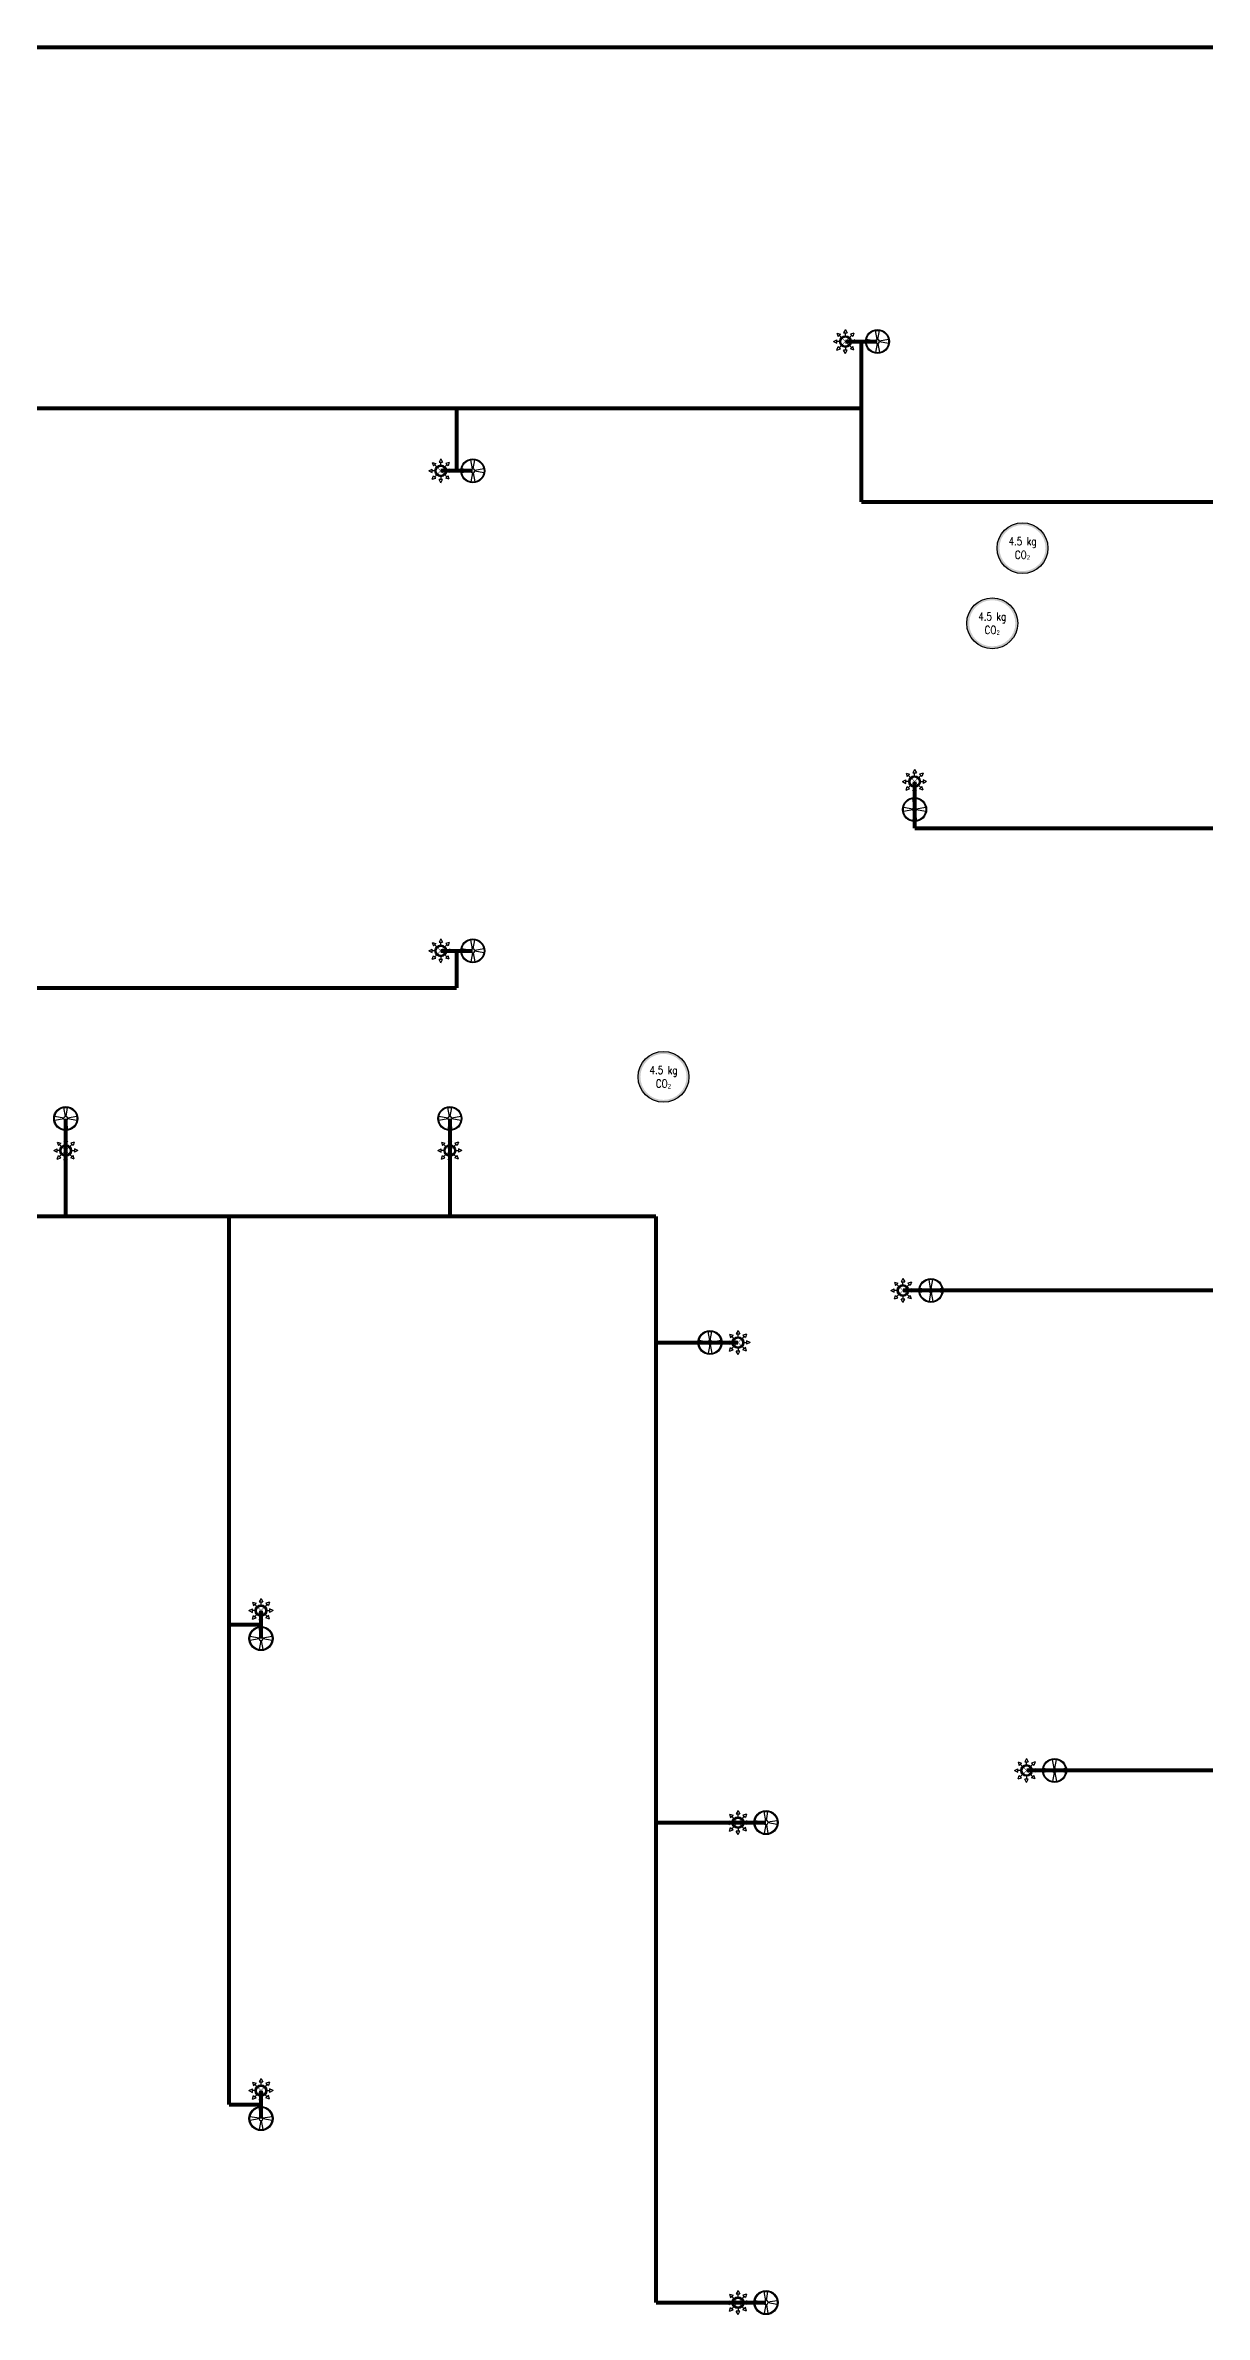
# Model space of a CAD drawing. Header units: millimetres. Extents: x -194958 to 83200, y -72620 to 64568.
# Drawn here: x 33702 to 40944, y 7144 to 21326 of the extents above; entities that cross this region are included whole.
import ezdxf
from ezdxf.enums import TextEntityAlignment as Align

# ---------------------------------------------------------------- set-up
doc = ezdxf.new("R2010")
doc.units = ezdxf.units.MM
doc.header["$LTSCALE"] = 200
doc.linetypes.add('CONTINOUS', pattern=[0])
for name, color, linetype, lineweight in [('_GD-M-FP-FireExtinguisher', 7, 'CONTINOUS', 30), ('_GD-M-FP-PenSpr-68°C', 150, 'Continuous', 30), ('_GD-M-FP-SprnBrn-100mm', 7, 'CONTINOUS', 30), ('_GD-M-FP-SprnBrn-150mm', 113, 'CONTINOUS', 30), ('_GD-M-FP-SprnBrn-25mm', 1, 'CONTINOUS', 30), ('_GD-M-FP-SprnBrn-40mm', 3, 'CONTINOUS', 30), ('_GD-M-FP-SprnBrn-50mm', 4, 'CONTINOUS', 30), ('_GD-M-FP-SprnBrn-65mm', 5, 'CONTINOUS', 30), ('_GD-M-FP-UprSpr', 150, 'Continuous', 30)]:
    doc.layers.add(name, color=color, linetype=linetype, lineweight=lineweight)
doc.styles.add('0137-T2-P-FF-6-108$0$GD-Romans', font='romans.shx', dxfattribs={"width": 0.8, "height": 2})

# ---------------------------------------------------------------- blocks, each defined once
blk = doc.blocks.new('0137-T2-P-FF-6-108$0$0137-T2-P-FF-17-119-RCP$0$0137-T2-P-FF-13-115-RCP$0$PENDANT SPRINKLER')
at = {"lineweight": 30}
h = blk.add_hatch(color=256, dxfattribs=at)
h.paths.add_polyline_path([(37, 0, 1), (-37, 0, 1)])
h.paths.add_polyline_path([(-29, 0, -1), (29, 0, -1)], flags=16)
for p, q in [((-75, 0), (-54, 11)), ((-54, -11), (-54, 11)), ((-53, 53), (-31, 46)), ((-53, 53), (-46, 31)), ((-46, 31), (-31, 46)), ((-20, 20), (-38, 38)), ((0, 75), (-11, 54)), ((-11, 54), (11, 54)), ((0, 75), (11, 54)), ((0, 29), (0, 54)), ((20, 20), (38, 38)), ((53, 53), (31, 46)), ((31, 46), (46, 31)), ((53, 53), (46, 31)), ((75, 0), (54, 11)), ((54, 11), (54, -11)), ((-75, 0), (-54, -11)), ((-29, 0), (-54, 0)), ((-53, -53), (-46, -31)), ((-53, -53), (-31, -46)), ((-46, -31), (-31, -46)), ((-20, -20), (-38, -38)), ((0, -75), (-11, -54)), ((11, -54), (-11, -54)), ((0, -29), (0, -54)), ((0, -75), (11, -54)), ((20, -20), (38, -38)), ((29, 0), (54, 0)), ((46, -31), (31, -46)), ((53, -53), (31, -46)), ((53, -53), (46, -31)), ((75, 0), (54, -11))]:
    blk.add_line(p, q, dxfattribs=at)
at = {"lineweight": 30, "const_width": 2.84}
for points in [[(-20, -20), (20, 20)], [(20, -20), (-20, 20)]]:
    blk.add_lwpolyline(points, dxfattribs=at)
at = {"lineweight": 30}
for radius in [36.6, 28.6]:
    blk.add_circle((0, 0), radius, dxfattribs=at)
blk = doc.blocks.new('0137-T2-P-FF-6-108$0$0137-T2-P-FF-17-119-RCP$0$0137-T2-P-FF-13-115-RCP$0$Upright sprinkler')
at = {"linetype": 'Continuous'}
h = blk.add_hatch(color=256, dxfattribs=at)
h.paths.add_polyline_path([(75, 0, 1), (-75, 0, 1)])
h.paths.add_polyline_path([(-70, 0, -1), (70, 0, -1)], flags=16)
for p, q in [((-12, 2), (-69, 12)), ((-2, 12), (-12, 69)), ((2, 12), (12, 69)), ((69, 12), (12, 2)), ((-12, -2), (-69, -12)), ((-2, -12), (-12, -69)), ((2, -12), (12, -69)), ((69, -12), (12, -2))]:
    blk.add_line(p, q, dxfattribs=at)
for radius in [75, 70]:
    blk.add_circle((0, 0), radius, dxfattribs=at)
for start, end in [(100, 170), (10, 80), (190, 260), (280, 350)]:
    blk.add_arc((0, 0), 12.5, start, end, dxfattribs=at)
blk = doc.blocks.new('4.5 kg CO2')
h = blk.add_hatch(color=150)
h.dxf.hatch_style = 1
h.paths.add_polyline_path([(159, 0, 1), (-159, 0, 1)])
h.paths.add_polyline_path([(-144, 0, -1), (144, 0, -1)], flags=16)
h.paths.add_polyline_path([(-102, -8), (102, -8), (102, -83), (-102, -83)], flags=8)
h.paths.add_polyline_path([(-71, 4), (71, 4), (71, 81), (-71, 81)], flags=8)
at = {"color": 150}
blk.add_circle((0, 0), 159, dxfattribs=at)
at = {"color": 150, "style": '0137-T2-P-FF-6-108$0$GD-Romans', "width": 0.8}
blk.add_text('4.5 kg', height=50, dxfattribs=at).set_placement((0, 43), align=Align.MIDDLE_CENTER)
at = {"color": 150, "insert": (0, -45), "char_height": 50, "width": 133.59, "attachment_point": 5, "style": '0137-T2-P-FF-6-108$0$GD-Romans'}
blk.add_mtext('CO{\\fISOCPEUR|b0|i0|c0|p34;₂}', dxfattribs=at)

msp = doc.modelspace()

# ---------------------------------------------------------------- linework, layer by layer
at = {"layer": '_GD-M-FP-SprnBrn-100mm', "const_width": 25}
for points in [[(38800, 19057), (28594.2, 19057)], [(38800, 19057), (38800, 18472.8)], [(38800, 18472.8), (46582.4, 18472.8)]]:
    msp.add_lwpolyline(points, dxfattribs=at)
at = {"layer": '_GD-M-FP-SprnBrn-150mm', "const_width": 25}
msp.add_lwpolyline([(51188.6, 21313.5), (28594.2, 21313.5)], dxfattribs=at)
at = {"layer": '_GD-M-FP-SprnBrn-25mm', "const_width": 25}
for points in [[(38700, 19475), (38900, 19475)], [(38800, 19475), (38800, 19057)], [(36272.1, 18667.1), (36272.1, 19057)], [(36172.1, 18667.1), (36372.1, 18667.1)], [(39132.1, 16725), (39132.1, 16433.7)], [(39132.1, 16433.7), (41882.1, 16433.7)], [(36172.1, 15667.1), (36372.1, 15667.1)], [(36272.1, 15435.1), (36272.1, 15667.1)], [(36272.1, 15435.1), (33522.1, 15435.1)], [(33828.9, 14619), (33828.9, 14006.9)], [(36228.9, 14619), (36228.9, 14006.9)], [(41549.8, 13544.5), (39059.2, 13544.5)], [(38028.9, 13219), (37516.5, 13219)], [(41549.8, 10544.7), (39831.7, 10544.7)], [(38203.9, 10219), (37516.5, 10219)], [(37516.5, 9969), (37516.5, 7219)], [(38203.9, 7219), (37516.5, 7219)]]:
    msp.add_lwpolyline(points, dxfattribs=at)
at = {"layer": '_GD-M-FP-SprnBrn-25mm', "const_width": 25, "elevation": 0}
for points in [[(35048.9, 11369), (35048.9, 11544)], [(35048.9, 11456.5), (34848.9, 11456.5)], [(34848.9, 8456.5), (34848.9, 11206.5)], [(35048.9, 8369), (35048.9, 8544)], [(35048.9, 8456.5), (34848.9, 8456.5)]]:
    msp.add_lwpolyline(points, dxfattribs=at)
at = {"layer": '_GD-M-FP-SprnBrn-40mm', "const_width": 25, "elevation": 0}
msp.add_lwpolyline([(34848.9, 11206.5), (34848.9, 14006.9)], dxfattribs=at)
at = {"layer": '_GD-M-FP-SprnBrn-40mm', "const_width": 25}
msp.add_lwpolyline([(37516.5, 12564), (37516.5, 9969)], dxfattribs=at)
at = {"layer": '_GD-M-FP-SprnBrn-50mm', "const_width": 25}
for points in [[(35098.9, 14006.9), (37516.5, 14006.9)], [(37516.5, 14006.9), (37516.5, 12564)]]:
    msp.add_lwpolyline(points, dxfattribs=at)
at = {"layer": '_GD-M-FP-SprnBrn-65mm', "const_width": 25}
msp.add_lwpolyline([(28594.2, 14006.9), (35098.9, 14006.9)], dxfattribs=at)

# ---------------------------------------------------------------- block references
at = {"layer": '_GD-M-FP-FireExtinguisher'}
for p in [(39806.3, 18184), (39617.3, 17714.3), (37563.4, 14879.4)]:
    msp.add_blockref('4.5 kg CO2', p, dxfattribs=at)
at = {"layer": '_GD-M-FP-PenSpr-68°C', "rotation": 3.620637389900147e-06}
for p in [(38700, 19475), (36172.1, 18667.1), (39132.1, 16725), (36172.1, 15667.1), (33828.9, 14419), (36228.9, 14419), (39059.2, 13544.5), (38028.9, 13219), (35048.9, 11544, 0), (39831.7, 10544.7), (38028.9, 10219), (35048.9, 8544, 0), (38028.9, 7219)]:
    msp.add_blockref('0137-T2-P-FF-6-108$0$0137-T2-P-FF-17-119-RCP$0$0137-T2-P-FF-13-115-RCP$0$PENDANT SPRINKLER', p, dxfattribs=at)
at = {"layer": '_GD-M-FP-UprSpr'}
for p in [(38900, 19475), (36372.1, 18667.1), (39132.1, 16550), (36372.1, 15667.1), (33828.9, 14619), (36228.9, 14619), (39234.2, 13544.5), (37853.9, 13219), (35048.9, 11369, 0), (40006.7, 10544.7), (38203.9, 10219), (35048.9, 8369, 0), (38203.9, 7219)]:
    msp.add_blockref('0137-T2-P-FF-6-108$0$0137-T2-P-FF-17-119-RCP$0$0137-T2-P-FF-13-115-RCP$0$Upright sprinkler', p, dxfattribs=at)

doc.saveas('drawing.dxf')
